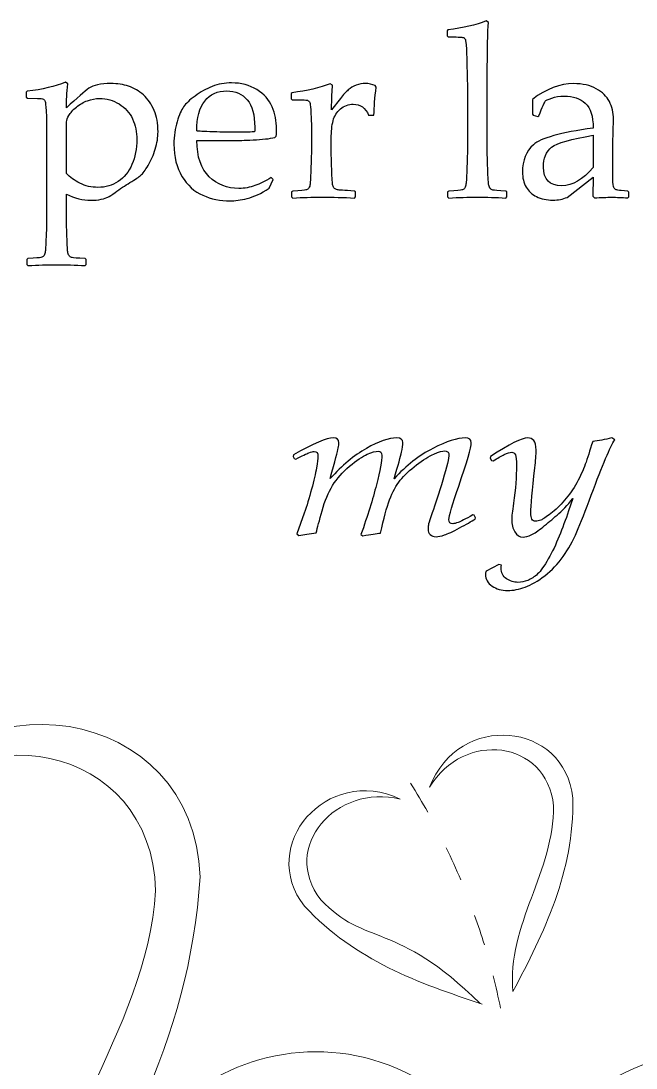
# Model space of a CAD drawing. Header units: millimetres. Extents: x -130 to 142, y -87 to 88.
# Drawn here: x -58.1 to -16.4, y 17.1 to 88.1 of the extents above; entities that cross this region are included whole.
import ezdxf

# ---------------------------------------------------------------- set-up
doc = ezdxf.new("R2010")
doc.units = ezdxf.units.MM
doc.header["$MEASUREMENT"] = 0
doc.layers.add('21', color=7, linetype='Continuous')

msp = doc.modelspace()

# ---------------------------------------------------------------- linework, layer by layer
at = {"layer": '21', "color": 250}
for points, knots in [([(-26.5581, 88.0608), (-26.5581, 88.0608), (-26.4068, 87.9645), (-26.4068, 87.9645), (-26.4068, 87.9645), (-26.4646, 87.3455), (-26.4948, 86.1076), (-26.4948, 84.248), (-26.4948, 84.248), (-26.4948, 84.248), (-26.4948, 79.1946), (-26.4948, 79.1946), (-26.4948, 79.1946), (-26.4948, 79.0763), (-26.4838, 78.6967), (-26.4618, 78.0557), (-26.4618, 78.0557), (-26.4398, 77.412), (-26.4178, 77.0379), (-26.3931, 76.9306), (-26.3931, 76.9306), (-26.3683, 76.8233), (-26.3325, 76.7463), (-26.2858, 76.6968), (-26.2858, 76.6968), (-26.2363, 76.6473), (-26.1785, 76.617), (-26.107, 76.6033), (-26.107, 76.6033), (-26.0382, 76.5895), (-25.7466, 76.5675), (-25.2377, 76.5345), (-25.2377, 76.5345), (-25.2377, 76.5345), (-25.1634, 76.4712), (-25.1634, 76.4712), (-25.1634, 76.4712), (-25.1634, 76.4712), (-25.1634, 76.1329), (-25.1634, 76.1329), (-25.1634, 76.1329), (-25.1634, 76.1329), (-25.2294, 76.0613), (-25.2294, 76.0613), (-25.2294, 76.0613), (-25.9006, 76.1026), (-26.5471, 76.1246), (-27.1716, 76.1246), (-27.1716, 76.1246), (-27.7905, 76.1246), (-28.4342, 76.1026), (-29.1054, 76.0613), (-29.1054, 76.0613), (-29.1054, 76.0613), (-29.177, 76.1329), (-29.177, 76.1329), (-29.177, 76.1329), (-29.177, 76.1329), (-29.177, 76.4712), (-29.177, 76.4712), (-29.177, 76.4712), (-29.177, 76.4712), (-29.1054, 76.5345), (-29.1054, 76.5345), (-29.1054, 76.5345), (-28.5855, 76.5675), (-28.2912, 76.5923), (-28.2224, 76.6088), (-28.2224, 76.6088), (-28.1564, 76.6253), (-28.0959, 76.6583), (-28.0464, 76.7078), (-28.0464, 76.7078), (-27.9941, 76.7601), (-27.9611, 76.8371), (-27.9418, 76.9416), (-27.9418, 76.9416), (-27.9226, 77.0462), (-27.9006, 77.3928), (-27.8758, 77.9815), (-27.8758, 77.9815), (-27.851, 78.5702), (-27.84, 79.0158), (-27.84, 79.3156), (-27.84, 79.3156), (-27.84, 79.3156), (-27.84, 83.4915), (-27.84, 83.4915), (-27.84, 83.4915), (-27.84, 83.4915), (-27.873, 85.1998), (-27.873, 85.1998), (-27.873, 85.1998), (-27.8895, 85.7968), (-27.9061, 86.2094), (-27.9253, 86.4405), (-27.9253, 86.4405), (-27.9446, 86.6716), (-27.9693, 86.8091), (-28.0023, 86.8504), (-28.0023, 86.8504), (-28.0326, 86.8944), (-28.0904, 86.9274), (-28.1701, 86.9494), (-28.1701, 86.9494), (-28.2527, 86.9686), (-28.5773, 86.9797), (-29.1467, 86.9797), (-29.1467, 86.9797), (-29.1467, 86.9797), (-29.2182, 87.0539), (-29.2182, 87.0539), (-29.2182, 87.0539), (-29.2182, 87.0539), (-29.2182, 87.3923), (-29.2182, 87.3923), (-29.2182, 87.3923), (-29.2182, 87.3923), (-29.155, 87.4638), (-29.155, 87.4638), (-29.155, 87.4638), (-28.1289, 87.5821), (-27.2623, 87.7802), (-26.5581, 88.0608)], [0, 0, 0, 0, 0.03125, 0.03125, 0.03125, 0.03125, 0.0625, 0.0625, 0.0625, 0.0625, 0.09375, 0.09375, 0.09375, 0.09375, 0.125, 0.125, 0.125, 0.125, 0.15625, 0.15625, 0.15625, 0.15625, 0.1875, 0.1875, 0.1875, 0.1875, 0.21875, 0.21875, 0.21875, 0.21875, 0.25, 0.25, 0.25, 0.25, 0.28125, 0.28125, 0.28125, 0.28125, 0.3125, 0.3125, 0.3125, 0.3125, 0.34375, 0.34375, 0.34375, 0.34375, 0.375, 0.375, 0.375, 0.375, 0.40625, 0.40625, 0.40625, 0.40625, 0.4375, 0.4375, 0.4375, 0.4375, 0.46875, 0.46875, 0.46875, 0.46875, 0.5, 0.5, 0.5, 0.5, 0.53125, 0.53125, 0.53125, 0.53125, 0.5625, 0.5625, 0.5625, 0.5625, 0.59375, 0.59375, 0.59375, 0.59375, 0.625, 0.625, 0.625, 0.625, 0.65625, 0.65625, 0.65625, 0.65625, 0.6875, 0.6875, 0.6875, 0.6875, 0.71875, 0.71875, 0.71875, 0.71875, 0.75, 0.75, 0.75, 0.75, 0.78125, 0.78125, 0.78125, 0.78125, 0.8125, 0.8125, 0.8125, 0.8125, 0.84375, 0.84375, 0.84375, 0.84375, 0.875, 0.875, 0.875, 0.875, 0.90625, 0.90625, 0.90625, 0.90625, 0.9375, 0.9375, 0.9375, 0.9375, 1, 1, 1, 1]), ([(-55.0628, 83.9014), (-55.0628, 83.9014), (-54.9088, 83.8051), (-54.9088, 83.8051), (-54.9088, 83.8051), (-54.9638, 83.1917), (-54.9941, 82.6497), (-54.9996, 82.1766), (-54.9996, 82.1766), (-54.2678, 82.8423), (-53.7589, 83.2852), (-53.4701, 83.4998), (-53.4701, 83.4998), (-53.184, 83.7143), (-52.6888, 83.8216), (-51.9846, 83.8216), (-51.9846, 83.8216), (-51.5444, 83.8216), (-51.1428, 83.7611), (-50.7824, 83.6401), (-50.7824, 83.6401), (-50.4221, 83.519), (-50.0892, 83.321), (-49.7838, 83.0431), (-49.7838, 83.0431), (-49.4785, 82.768), (-49.2364, 82.4214), (-49.0576, 82.0033), (-49.0576, 82.0033), (-48.8816, 81.5879), (-48.7935, 81.1065), (-48.7935, 80.5563), (-48.7935, 80.5563), (-48.7935, 80.1712), (-48.854, 79.7778), (-48.9778, 79.3817), (-48.9778, 79.3817), (-49.1016, 78.9828), (-49.2639, 78.6142), (-49.4647, 78.2758), (-49.4647, 78.2758), (-49.6683, 77.9374), (-49.8279, 77.7146), (-49.9489, 77.6046), (-49.9489, 77.6046), (-50.0699, 77.4945), (-50.3175, 77.3295), (-50.6944, 77.1067), (-50.6944, 77.1067), (-51.0328, 76.9031), (-51.3684, 76.683), (-51.7012, 76.4465), (-51.7012, 76.4465), (-51.9323, 76.2814), (-52.0946, 76.1741), (-52.1854, 76.1246), (-52.1854, 76.1246), (-52.2762, 76.0751), (-52.4302, 76.0283), (-52.6448, 75.9788), (-52.6448, 75.9788), (-52.8594, 75.932), (-53.0877, 75.9073), (-53.3298, 75.9073), (-53.3298, 75.9073), (-53.8882, 75.9073), (-54.4439, 76.0503), (-54.9996, 76.3337), (-54.9996, 76.3337), (-54.9996, 76.3337), (-54.9996, 74.6171), (-54.9996, 74.6171), (-54.9996, 74.6171), (-54.9996, 74.4988), (-54.9886, 74.1192), (-54.9665, 73.4782), (-54.9665, 73.4782), (-54.9445, 72.8345), (-54.9225, 72.4604), (-54.8978, 72.3531), (-54.8978, 72.3531), (-54.873, 72.2458), (-54.8373, 72.1688), (-54.7877, 72.1193), (-54.7877, 72.1193), (-54.741, 72.0698), (-54.6804, 72.0395), (-54.6117, 72.0258), (-54.6117, 72.0258), (-54.5429, 72.012), (-54.2513, 71.99), (-53.7396, 71.957), (-53.7396, 71.957), (-53.7396, 71.957), (-53.6681, 71.8937), (-53.6681, 71.8937), (-53.6681, 71.8937), (-53.6681, 71.8937), (-53.6681, 71.5554), (-53.6681, 71.5554), (-53.6681, 71.5554), (-53.6681, 71.5554), (-53.7341, 71.4811), (-53.7341, 71.4811), (-53.7341, 71.4811), (-54.4054, 71.5251), (-55.0491, 71.5471), (-55.668, 71.5471), (-55.668, 71.5471), (-56.2842, 71.5471), (-56.9307, 71.5251), (-57.6019, 71.4811), (-57.6019, 71.4811), (-57.6019, 71.4811), (-57.6734, 71.5554), (-57.6734, 71.5554), (-57.6734, 71.5554), (-57.6734, 71.5554), (-57.6734, 71.8937), (-57.6734, 71.8937), (-57.6734, 71.8937), (-57.6734, 71.8937), (-57.6019, 71.957), (-57.6019, 71.957), (-57.6019, 71.957), (-57.0847, 71.99), (-56.7931, 72.0148), (-56.7244, 72.0313), (-56.7244, 72.0313), (-56.6528, 72.0478), (-56.5923, 72.0808), (-56.5428, 72.1303), (-56.5428, 72.1303), (-56.4905, 72.1826), (-56.4548, 72.2651), (-56.4383, 72.3779), (-56.4383, 72.3779), (-56.419, 72.4907), (-56.397, 72.851), (-56.3723, 73.4562), (-56.3723, 73.4562), (-56.3475, 74.0642), (-56.3365, 74.5208), (-56.3365, 74.8262), (-56.3365, 74.8262), (-56.3365, 74.8262), (-56.3365, 80.9992), (-56.3365, 80.9992), (-56.3365, 80.9992), (-56.3365, 81.2798), (-56.3475, 81.6044), (-56.3723, 81.973), (-56.3723, 81.973), (-56.397, 82.3389), (-56.4163, 82.5535), (-56.4328, 82.6112), (-56.4328, 82.6112), (-56.4493, 82.6717), (-56.4878, 82.7185), (-56.5511, 82.757), (-56.5511, 82.757), (-56.6116, 82.7955), (-56.7491, 82.8148), (-56.9637, 82.8148), (-56.9637, 82.8148), (-56.9637, 82.8148), (-57.6404, 82.823), (-57.6404, 82.823), (-57.6404, 82.823), (-57.6404, 82.823), (-57.7147, 82.8863), (-57.7147, 82.8863), (-57.7147, 82.8863), (-57.7147, 82.8863), (-57.7147, 83.2329), (-57.7147, 83.2329), (-57.7147, 83.2329), (-57.7147, 83.2329), (-57.6487, 83.2962), (-57.6487, 83.2962), (-57.6487, 83.2962), (-56.6226, 83.42), (-55.7616, 83.6236), (-55.0628, 83.9014)], [0, 0, 0, 0, 0.0212766, 0.0212766, 0.0212766, 0.0212766, 0.0425532, 0.0425532, 0.0425532, 0.0425532, 0.0638298, 0.0638298, 0.0638298, 0.0638298, 0.0851064, 0.0851064, 0.0851064, 0.0851064, 0.106383, 0.106383, 0.106383, 0.106383, 0.1276596, 0.1276596, 0.1276596, 0.1276596, 0.1489362, 0.1489362, 0.1489362, 0.1489362, 0.1702128, 0.1702128, 0.1702128, 0.1702128, 0.1914894, 0.1914894, 0.1914894, 0.1914894, 0.212766, 0.212766, 0.212766, 0.212766, 0.2340426, 0.2340426, 0.2340426, 0.2340426, 0.2553191, 0.2553191, 0.2553191, 0.2553191, 0.2765957, 0.2765957, 0.2765957, 0.2765957, 0.2978723, 0.2978723, 0.2978723, 0.2978723, 0.3191489, 0.3191489, 0.3191489, 0.3191489, 0.3404255, 0.3404255, 0.3404255, 0.3404255, 0.3617021, 0.3617021, 0.3617021, 0.3617021, 0.3829787, 0.3829787, 0.3829787, 0.3829787, 0.4042553, 0.4042553, 0.4042553, 0.4042553, 0.4255319, 0.4255319, 0.4255319, 0.4255319, 0.4468085, 0.4468085, 0.4468085, 0.4468085, 0.4680851, 0.4680851, 0.4680851, 0.4680851, 0.4893617, 0.4893617, 0.4893617, 0.4893617, 0.5106383, 0.5106383, 0.5106383, 0.5106383, 0.5319149, 0.5319149, 0.5319149, 0.5319149, 0.5531915, 0.5531915, 0.5531915, 0.5531915, 0.5744681, 0.5744681, 0.5744681, 0.5744681, 0.5957447, 0.5957447, 0.5957447, 0.5957447, 0.6170213, 0.6170213, 0.6170213, 0.6170213, 0.6382979, 0.6382979, 0.6382979, 0.6382979, 0.6595745, 0.6595745, 0.6595745, 0.6595745, 0.6808511, 0.6808511, 0.6808511, 0.6808511, 0.7021277, 0.7021277, 0.7021277, 0.7021277, 0.7234043, 0.7234043, 0.7234043, 0.7234043, 0.7446809, 0.7446809, 0.7446809, 0.7446809, 0.7659574, 0.7659574, 0.7659574, 0.7659574, 0.787234, 0.787234, 0.787234, 0.787234, 0.8085106, 0.8085106, 0.8085106, 0.8085106, 0.8297872, 0.8297872, 0.8297872, 0.8297872, 0.8510638, 0.8510638, 0.8510638, 0.8510638, 0.8723404, 0.8723404, 0.8723404, 0.8723404, 0.893617, 0.893617, 0.893617, 0.893617, 0.9148936, 0.9148936, 0.9148936, 0.9148936, 0.9361702, 0.9361702, 0.9361702, 0.9361702, 0.9574468, 0.9574468, 0.9574468, 0.9574468, 1, 1, 1, 1]), ([(-41.0003, 77.3102), (-41.0003, 77.3102), (-41.2589, 76.7298), (-41.2589, 76.7298), (-41.2589, 76.7298), (-41.8173, 76.3694), (-42.3152, 76.1356), (-42.7526, 76.0283), (-42.7526, 76.0283), (-43.1927, 75.921), (-43.5834, 75.866), (-43.9272, 75.866), (-43.9272, 75.866), (-44.5709, 75.866), (-45.1816, 75.9926), (-45.7593, 76.2456), (-45.7593, 76.2456), (-46.337, 76.4987), (-46.8074, 76.9251), (-47.1705, 77.5276), (-47.1705, 77.5276), (-47.5337, 78.13), (-47.7152, 78.8535), (-47.7152, 79.7035), (-47.7152, 79.7035), (-47.7152, 80.2675), (-47.6437, 80.7764), (-47.5034, 81.2303), (-47.5034, 81.2303), (-47.3659, 81.6842), (-47.2173, 82.0225), (-47.066, 82.2426), (-47.066, 82.2426), (-46.912, 82.4627), (-46.6534, 82.7075), (-46.2875, 82.9743), (-46.2875, 82.9743), (-45.9216, 83.2439), (-45.5365, 83.4585), (-45.1266, 83.6208), (-45.1266, 83.6208), (-44.7195, 83.7804), (-44.2793, 83.8629), (-43.8062, 83.8629), (-43.8062, 83.8629), (-43.1597, 83.8629), (-42.593, 83.7088), (-42.1006, 83.4062), (-42.1006, 83.4062), (-41.6082, 83.1036), (-41.2644, 82.7158), (-41.0663, 82.2426), (-41.0663, 82.2426), (-40.8655, 81.7694), (-40.7664, 81.266), (-40.7664, 80.7351), (-40.7664, 80.7351), (-40.7664, 80.5673), (-40.7747, 80.4078), (-40.7912, 80.2509), (-40.7912, 80.2509), (-40.7912, 80.2509), (-40.8792, 80.1629), (-40.8792, 80.1629), (-40.8792, 80.1629), (-41.2451, 80.0831), (-41.7375, 80.0281), (-42.3537, 80.0006), (-42.3537, 80.0006), (-42.9727, 79.9731), (-43.3798, 79.9621), (-43.5806, 79.9621), (-43.5806, 79.9621), (-43.5806, 79.9621), (-46.1665, 79.9621), (-46.1665, 79.9621), (-46.1665, 79.9621), (-46.1555, 78.848), (-45.8776, 78.0282), (-45.3274, 77.5028), (-45.3274, 77.5028), (-44.78, 76.9774), (-44.1088, 76.7133), (-43.3138, 76.7133), (-43.3138, 76.7133), (-42.9369, 76.7133), (-42.5765, 76.7766), (-42.2299, 76.9059), (-42.2299, 76.9059), (-41.8833, 77.0351), (-41.5174, 77.214), (-41.1296, 77.445), (-41.1296, 77.445), (-41.1296, 77.445), (-41.0003, 77.3102), (-41.0003, 77.3102)], [0, 0, 0, 0, 0.04, 0.04, 0.04, 0.04, 0.08, 0.08, 0.08, 0.08, 0.12, 0.12, 0.12, 0.12, 0.16, 0.16, 0.16, 0.16, 0.2, 0.2, 0.2, 0.2, 0.24, 0.24, 0.24, 0.24, 0.28, 0.28, 0.28, 0.28, 0.32, 0.32, 0.32, 0.32, 0.36, 0.36, 0.36, 0.36, 0.4, 0.4, 0.4, 0.4, 0.44, 0.44, 0.44, 0.44, 0.48, 0.48, 0.48, 0.48, 0.52, 0.52, 0.52, 0.52, 0.56, 0.56, 0.56, 0.56, 0.6, 0.6, 0.6, 0.6, 0.64, 0.64, 0.64, 0.64, 0.68, 0.68, 0.68, 0.68, 0.72, 0.72, 0.72, 0.72, 0.76, 0.76, 0.76, 0.76, 0.8, 0.8, 0.8, 0.8, 0.84, 0.84, 0.84, 0.84, 0.88, 0.88, 0.88, 0.88, 0.92, 0.92, 0.92, 0.92, 1, 1, 1, 1]), ([(-37.1242, 83.8051), (-37.1242, 83.8051), (-36.9702, 83.7006), (-36.9702, 83.7006), (-36.9702, 83.7006), (-37.0032, 83.3897), (-37.028, 82.8368), (-37.0445, 82.039), (-37.0445, 82.039), (-37.0445, 82.039), (-36.4393, 82.8065), (-36.4393, 82.8065), (-36.4393, 82.8065), (-36.2412, 83.0596), (-36.0651, 83.2522), (-35.9111, 83.3897), (-35.9111, 83.3897), (-35.757, 83.5273), (-35.5782, 83.6346), (-35.3747, 83.7088), (-35.3747, 83.7088), (-35.1711, 83.7831), (-34.962, 83.8216), (-34.7475, 83.8216), (-34.7475, 83.8216), (-34.5109, 83.8216), (-34.2881, 83.7721), (-34.079, 83.6758), (-34.079, 83.6758), (-34.079, 83.6758), (-34.0212, 83.563), (-34.0212, 83.563), (-34.0212, 83.563), (-34.1065, 82.8478), (-34.156, 82.2206), (-34.167, 81.6787), (-34.167, 81.6787), (-34.167, 81.6787), (-34.5301, 81.6787), (-34.5301, 81.6787), (-34.5301, 81.6787), (-34.7447, 82.1711), (-35.0913, 82.4187), (-35.57, 82.4187), (-35.57, 82.4187), (-35.9028, 82.4187), (-36.1917, 82.3141), (-36.4393, 82.0996), (-36.4393, 82.0996), (-36.6868, 81.8877), (-36.8519, 81.6236), (-36.9344, 81.3018), (-36.9344, 81.3018), (-37.017, 80.9827), (-37.061, 80.5783), (-37.061, 80.0886), (-37.061, 80.0886), (-37.061, 80.0886), (-37.061, 79.1946), (-37.061, 79.1946), (-37.061, 79.1946), (-37.061, 79.0351), (-37.05, 78.6389), (-37.028, 78.0117), (-37.028, 78.0117), (-37.0059, 77.3818), (-36.9839, 77.0186), (-36.9592, 76.9224), (-36.9592, 76.9224), (-36.9344, 76.8261), (-36.8959, 76.7546), (-36.8464, 76.7078), (-36.8464, 76.7078), (-36.7941, 76.6638), (-36.7281, 76.6335), (-36.6456, 76.617), (-36.6456, 76.617), (-36.5603, 76.6005), (-36.1779, 76.573), (-35.4957, 76.5345), (-35.4957, 76.5345), (-35.4957, 76.5345), (-35.4242, 76.4712), (-35.4242, 76.4712), (-35.4242, 76.4712), (-35.4242, 76.4712), (-35.4242, 76.1329), (-35.4242, 76.1329), (-35.4242, 76.1329), (-35.4242, 76.1329), (-35.4957, 76.0613), (-35.4957, 76.0613), (-35.4957, 76.0613), (-36.2109, 76.1026), (-36.9564, 76.1246), (-37.7377, 76.1246), (-37.7377, 76.1246), (-38.3539, 76.1246), (-39.0004, 76.1026), (-39.6716, 76.0613), (-39.6716, 76.0613), (-39.6716, 76.0613), (-39.7431, 76.1329), (-39.7431, 76.1329), (-39.7431, 76.1329), (-39.7431, 76.1329), (-39.7431, 76.4712), (-39.7431, 76.4712), (-39.7431, 76.4712), (-39.7431, 76.4712), (-39.6716, 76.5345), (-39.6716, 76.5345), (-39.6716, 76.5345), (-39.1489, 76.5675), (-38.8546, 76.5923), (-38.7885, 76.6088), (-38.7885, 76.6088), (-38.7225, 76.6253), (-38.662, 76.6583), (-38.6125, 76.7078), (-38.6125, 76.7078), (-38.5602, 76.7601), (-38.5244, 76.8371), (-38.5052, 76.9416), (-38.5052, 76.9416), (-38.4887, 77.0462), (-38.4667, 77.3928), (-38.4419, 77.9815), (-38.4419, 77.9815), (-38.4172, 78.5702), (-38.4062, 79.0158), (-38.4062, 79.3156), (-38.4062, 79.3156), (-38.4062, 79.3156), (-38.4062, 80.9029), (-38.4062, 80.9029), (-38.4062, 80.9029), (-38.4062, 81.1175), (-38.4172, 81.4118), (-38.4392, 81.7832), (-38.4392, 81.7832), (-38.4584, 82.1518), (-38.4777, 82.3801), (-38.4914, 82.4682), (-38.4914, 82.4682), (-38.5024, 82.5535), (-38.5465, 82.6167), (-38.6152, 82.658), (-38.6152, 82.658), (-38.684, 82.6965), (-38.8243, 82.7185), (-39.0334, 82.7185), (-39.0334, 82.7185), (-39.0334, 82.7185), (-39.7101, 82.724), (-39.7101, 82.724), (-39.7101, 82.724), (-39.7101, 82.724), (-39.7844, 82.79), (-39.7844, 82.79), (-39.7844, 82.79), (-39.7844, 82.79), (-39.7844, 83.1366), (-39.7844, 83.1366), (-39.7844, 83.1366), (-39.7844, 83.1366), (-39.7183, 83.1999), (-39.7183, 83.1999), (-39.7183, 83.1999), (-38.6923, 83.3237), (-37.8285, 83.5245), (-37.1242, 83.8051)], [0, 0, 0, 0, 0.0227273, 0.0227273, 0.0227273, 0.0227273, 0.0454545, 0.0454545, 0.0454545, 0.0454545, 0.0681818, 0.0681818, 0.0681818, 0.0681818, 0.0909091, 0.0909091, 0.0909091, 0.0909091, 0.1136364, 0.1136364, 0.1136364, 0.1136364, 0.1363636, 0.1363636, 0.1363636, 0.1363636, 0.1590909, 0.1590909, 0.1590909, 0.1590909, 0.1818182, 0.1818182, 0.1818182, 0.1818182, 0.2045455, 0.2045455, 0.2045455, 0.2045455, 0.2272727, 0.2272727, 0.2272727, 0.2272727, 0.25, 0.25, 0.25, 0.25, 0.2727273, 0.2727273, 0.2727273, 0.2727273, 0.2954545, 0.2954545, 0.2954545, 0.2954545, 0.3181818, 0.3181818, 0.3181818, 0.3181818, 0.3409091, 0.3409091, 0.3409091, 0.3409091, 0.3636364, 0.3636364, 0.3636364, 0.3636364, 0.3863636, 0.3863636, 0.3863636, 0.3863636, 0.4090909, 0.4090909, 0.4090909, 0.4090909, 0.4318182, 0.4318182, 0.4318182, 0.4318182, 0.4545455, 0.4545455, 0.4545455, 0.4545455, 0.4772727, 0.4772727, 0.4772727, 0.4772727, 0.5, 0.5, 0.5, 0.5, 0.5227273, 0.5227273, 0.5227273, 0.5227273, 0.5454545, 0.5454545, 0.5454545, 0.5454545, 0.5681818, 0.5681818, 0.5681818, 0.5681818, 0.5909091, 0.5909091, 0.5909091, 0.5909091, 0.6136364, 0.6136364, 0.6136364, 0.6136364, 0.6363636, 0.6363636, 0.6363636, 0.6363636, 0.6590909, 0.6590909, 0.6590909, 0.6590909, 0.6818182, 0.6818182, 0.6818182, 0.6818182, 0.7045455, 0.7045455, 0.7045455, 0.7045455, 0.7272727, 0.7272727, 0.7272727, 0.7272727, 0.75, 0.75, 0.75, 0.75, 0.7727273, 0.7727273, 0.7727273, 0.7727273, 0.7954545, 0.7954545, 0.7954545, 0.7954545, 0.8181818, 0.8181818, 0.8181818, 0.8181818, 0.8409091, 0.8409091, 0.8409091, 0.8409091, 0.8636364, 0.8636364, 0.8636364, 0.8636364, 0.8863636, 0.8863636, 0.8863636, 0.8863636, 0.9090909, 0.9090909, 0.9090909, 0.9090909, 0.9318182, 0.9318182, 0.9318182, 0.9318182, 0.9545455, 0.9545455, 0.9545455, 0.9545455, 1, 1, 1, 1]), ([(-23.0617, 81.5879), (-23.0617, 81.5879), (-23.3753, 81.6704), (-23.3753, 81.6704), (-23.3753, 81.6704), (-23.3753, 81.6704), (-23.4413, 81.7502), (-23.4413, 81.7502), (-23.4413, 81.7502), (-23.4413, 81.7502), (-23.4413, 82.7488), (-23.4413, 82.7488), (-23.4413, 82.7488), (-22.484, 83.4585), (-21.5542, 83.8134), (-20.6519, 83.8134), (-20.6519, 83.8134), (-20.033, 83.8134), (-19.5213, 83.6978), (-19.1114, 83.4668), (-19.1114, 83.4668), (-18.7043, 83.2357), (-18.4072, 82.9468), (-18.2256, 82.6002), (-18.2256, 82.6002), (-18.044, 82.2536), (-17.9505, 81.8492), (-17.9505, 81.3871), (-17.9505, 81.3871), (-17.9505, 81.3871), (-17.9918, 79.7668), (-17.9918, 79.7668), (-17.9918, 79.7668), (-17.9918, 79.7668), (-17.9918, 77.3653), (-17.9918, 77.3653), (-17.9918, 77.3653), (-17.9918, 77.0379), (-17.9698, 76.8398), (-17.923, 76.7683), (-17.923, 76.7683), (-17.879, 76.6995), (-17.8267, 76.6528), (-17.7662, 76.628), (-17.7662, 76.628), (-17.7084, 76.6033), (-17.5984, 76.584), (-17.4361, 76.5675), (-17.4361, 76.5675), (-17.4361, 76.5675), (-16.9767, 76.529), (-16.9767, 76.529), (-16.9767, 76.529), (-16.9767, 76.529), (-16.9134, 76.4547), (-16.9134, 76.4547), (-16.9134, 76.4547), (-16.9134, 76.4547), (-16.9134, 76.1329), (-16.9134, 76.1329), (-16.9134, 76.1329), (-16.9134, 76.1329), (-16.9767, 76.0668), (-16.9767, 76.0668), (-16.9767, 76.0668), (-17.3701, 76.0998), (-17.7332, 76.1163), (-18.0716, 76.1163), (-18.0716, 76.1163), (-18.3962, 76.1163), (-18.7813, 76.0998), (-19.2324, 76.0668), (-19.2324, 76.0668), (-19.2324, 76.0668), (-19.3535, 76.1824), (-19.3535, 76.1824), (-19.3535, 76.1824), (-19.3535, 76.1824), (-19.3232, 77.478), (-19.3232, 77.478), (-19.3232, 77.478), (-19.3232, 77.478), (-21.0783, 76.1081), (-21.0783, 76.1081), (-21.0783, 76.1081), (-21.3754, 75.9843), (-21.6972, 75.9238), (-22.0466, 75.9238), (-22.0466, 75.9238), (-22.4757, 75.9238), (-22.8444, 76.0008), (-23.1552, 76.1576), (-23.1552, 76.1576), (-23.4633, 76.3117), (-23.6999, 76.529), (-23.8622, 76.8096), (-23.8622, 76.8096), (-24.0273, 77.0902), (-24.1098, 77.4285), (-24.1098, 77.8247), (-24.1098, 77.8247), (-24.1098, 78.6142), (-23.8622, 79.2304), (-23.367, 79.676), (-23.367, 79.676), (-22.8719, 80.1189), (-21.5239, 80.4958), (-19.3232, 80.8066), (-19.3232, 80.8066), (-19.3232, 81.6016), (-19.4993, 82.1628), (-19.8541, 82.4874), (-19.8541, 82.4874), (-20.209, 82.812), (-20.6849, 82.9743), (-21.2791, 82.9743), (-21.2791, 82.9743), (-21.5927, 82.9743), (-21.8761, 82.9303), (-22.1319, 82.8368), (-22.1319, 82.8368), (-22.385, 82.746), (-22.5335, 82.6717), (-22.5693, 82.6167), (-22.5693, 82.6167), (-22.6078, 82.559), (-22.7536, 82.2316), (-23.0039, 81.6292), (-23.0039, 81.6292), (-23.0039, 81.6292), (-23.0617, 81.5879), (-23.0617, 81.5879)], [0, 0, 0, 0, 0.0294118, 0.0294118, 0.0294118, 0.0294118, 0.0588235, 0.0588235, 0.0588235, 0.0588235, 0.0882353, 0.0882353, 0.0882353, 0.0882353, 0.1176471, 0.1176471, 0.1176471, 0.1176471, 0.1470588, 0.1470588, 0.1470588, 0.1470588, 0.1764706, 0.1764706, 0.1764706, 0.1764706, 0.2058824, 0.2058824, 0.2058824, 0.2058824, 0.2352941, 0.2352941, 0.2352941, 0.2352941, 0.2647059, 0.2647059, 0.2647059, 0.2647059, 0.2941176, 0.2941176, 0.2941176, 0.2941176, 0.3235294, 0.3235294, 0.3235294, 0.3235294, 0.3529412, 0.3529412, 0.3529412, 0.3529412, 0.3823529, 0.3823529, 0.3823529, 0.3823529, 0.4117647, 0.4117647, 0.4117647, 0.4117647, 0.4411765, 0.4411765, 0.4411765, 0.4411765, 0.4705882, 0.4705882, 0.4705882, 0.4705882, 0.5, 0.5, 0.5, 0.5, 0.5294118, 0.5294118, 0.5294118, 0.5294118, 0.5588235, 0.5588235, 0.5588235, 0.5588235, 0.5882353, 0.5882353, 0.5882353, 0.5882353, 0.6176471, 0.6176471, 0.6176471, 0.6176471, 0.6470588, 0.6470588, 0.6470588, 0.6470588, 0.6764706, 0.6764706, 0.6764706, 0.6764706, 0.7058824, 0.7058824, 0.7058824, 0.7058824, 0.7352941, 0.7352941, 0.7352941, 0.7352941, 0.7647059, 0.7647059, 0.7647059, 0.7647059, 0.7941176, 0.7941176, 0.7941176, 0.7941176, 0.8235294, 0.8235294, 0.8235294, 0.8235294, 0.8529412, 0.8529412, 0.8529412, 0.8529412, 0.8823529, 0.8823529, 0.8823529, 0.8823529, 0.9117647, 0.9117647, 0.9117647, 0.9117647, 0.9411765, 0.9411765, 0.9411765, 0.9411765, 1, 1, 1, 1]), ([(-46.1665, 80.6058), (-46.0702, 80.5893), (-45.6988, 80.5701), (-45.0496, 80.548), (-45.0496, 80.548), (-44.4031, 80.5288), (-43.9245, 80.5178), (-43.6109, 80.5178), (-43.6109, 80.5178), (-42.8654, 80.5178), (-42.4115, 80.5315), (-42.2492, 80.5563), (-42.2492, 80.5563), (-42.2437, 80.6856), (-42.2409, 80.7846), (-42.2409, 80.8561), (-42.2409, 80.8561), (-42.2409, 81.6897), (-42.4115, 82.3086), (-42.7498, 82.713), (-42.7498, 82.713), (-43.0882, 83.1174), (-43.5504, 83.321), (-44.1363, 83.321), (-44.1363, 83.321), (-44.7745, 83.321), (-45.2724, 83.0926), (-45.63, 82.636), (-45.63, 82.636), (-45.9877, 82.1793), (-46.1665, 81.5026), (-46.1665, 80.6058)], [0, 0, 0, 0, 0.1111111, 0.1111111, 0.1111111, 0.1111111, 0.2222222, 0.2222222, 0.2222222, 0.2222222, 0.3333333, 0.3333333, 0.3333333, 0.3333333, 0.4444444, 0.4444444, 0.4444444, 0.4444444, 0.5555556, 0.5555556, 0.5555556, 0.5555556, 0.6666667, 0.6666667, 0.6666667, 0.6666667, 0.7777778, 0.7777778, 0.7777778, 0.7777778, 1, 1, 1, 1]), ([(-54.9996, 77.7201), (-54.752, 77.467), (-54.4439, 77.2497), (-54.0808, 77.0627), (-54.0808, 77.0627), (-53.7149, 76.8783), (-53.3105, 76.7848), (-52.8704, 76.7848), (-52.8704, 76.7848), (-52.3504, 76.7848), (-51.8883, 76.9169), (-51.4894, 77.1809), (-51.4894, 77.1809), (-51.0878, 77.445), (-50.7769, 77.8302), (-50.5569, 78.3363), (-50.5569, 78.3363), (-50.3368, 78.8452), (-50.2267, 79.4064), (-50.2267, 80.0254), (-50.2267, 80.0254), (-50.2267, 80.526), (-50.3258, 80.9909), (-50.5211, 81.4201), (-50.5211, 81.4201), (-50.7164, 81.8492), (-51.0218, 82.1876), (-51.4316, 82.4352), (-51.4316, 82.4352), (-51.8443, 82.6827), (-52.2789, 82.8065), (-52.7411, 82.8065), (-52.7411, 82.8065), (-53.0272, 82.8065), (-53.3022, 82.757), (-53.5718, 82.658), (-53.5718, 82.658), (-53.8414, 82.5562), (-54.0918, 82.4104), (-54.3256, 82.2178), (-54.3256, 82.2178), (-54.5594, 82.0253), (-54.7272, 81.841), (-54.829, 81.6649), (-54.829, 81.6649), (-54.9308, 81.4916), (-54.9858, 81.3458), (-54.9913, 81.2303), (-54.9913, 81.2303), (-54.9968, 81.1147), (-54.9996, 80.9882), (-54.9996, 80.8479), (-54.9996, 80.8479), (-54.9996, 80.8479), (-54.9996, 77.7201), (-54.9996, 77.7201)], [0, 0, 0, 0, 0.0666667, 0.0666667, 0.0666667, 0.0666667, 0.1333333, 0.1333333, 0.1333333, 0.1333333, 0.2, 0.2, 0.2, 0.2, 0.2666667, 0.2666667, 0.2666667, 0.2666667, 0.3333333, 0.3333333, 0.3333333, 0.3333333, 0.4, 0.4, 0.4, 0.4, 0.4666667, 0.4666667, 0.4666667, 0.4666667, 0.5333333, 0.5333333, 0.5333333, 0.5333333, 0.6, 0.6, 0.6, 0.6, 0.6666667, 0.6666667, 0.6666667, 0.6666667, 0.7333333, 0.7333333, 0.7333333, 0.7333333, 0.8, 0.8, 0.8, 0.8, 0.8666667, 0.8666667, 0.8666667, 0.8666667, 1, 1, 1, 1]), ([(-19.3232, 80.3142), (-20.8252, 80.0639), (-21.7633, 79.7915), (-22.1346, 79.5027), (-22.1346, 79.5027), (-22.506, 79.2111), (-22.6903, 78.7627), (-22.6903, 78.1548), (-22.6903, 78.1548), (-22.6903, 77.3185), (-22.2749, 76.8976), (-21.4414, 76.8976), (-21.4414, 76.8976), (-20.7262, 76.8976), (-20.0192, 77.313), (-19.3232, 78.1383), (-19.3232, 78.1383), (-19.3232, 78.1383), (-19.3232, 80.3142), (-19.3232, 80.3142)], [0, 0, 0, 0, 0.1666667, 0.1666667, 0.1666667, 0.1666667, 0.3333333, 0.3333333, 0.3333333, 0.3333333, 0.5, 0.5, 0.5, 0.5, 0.6666667, 0.6666667, 0.6666667, 0.6666667, 1, 1, 1, 1]), ([(-39.2619, 53.1936), (-39.2619, 53.1936), (-39.3913, 53.3085), (-39.3913, 53.3085), (-39.3913, 53.3085), (-39.3913, 53.3085), (-38.8917, 54.7103), (-38.8917, 54.7103), (-38.8917, 54.7103), (-38.7212, 55.2021), (-38.5566, 55.7421), (-38.3978, 56.3281), (-38.3978, 56.3281), (-38.2391, 56.9141), (-38.1274, 57.3967), (-38.0627, 57.7759), (-38.0627, 57.7759), (-37.9952, 58.155), (-37.9628, 58.4124), (-37.9628, 58.548), (-37.9628, 58.548), (-37.9628, 58.7801), (-38.0451, 58.8973), (-38.2126, 58.8973), (-38.2126, 58.8973), (-38.2921, 58.8973), (-38.4125, 58.8651), (-38.5713, 58.8031), (-38.5713, 58.8031), (-38.7271, 58.741), (-39.0239, 58.5986), (-39.4619, 58.3779), (-39.4619, 58.3779), (-39.4619, 58.3779), (-39.5647, 58.4055), (-39.5647, 58.4055), (-39.5647, 58.4055), (-39.5647, 58.4055), (-39.65, 58.5526), (-39.65, 58.5526), (-39.65, 58.5526), (-39.65, 58.5526), (-39.6265, 58.6537), (-39.6265, 58.6537), (-39.6265, 58.6537), (-38.2656, 59.4304), (-37.3632, 59.8188), (-36.9223, 59.8188), (-36.9223, 59.8188), (-36.6696, 59.8188), (-36.5432, 59.7062), (-36.5432, 59.4833), (-36.5432, 59.4833), (-36.5432, 59.3983), (-36.5578, 59.2719), (-36.5902, 59.1087), (-36.5902, 59.1087), (-36.6225, 58.9456), (-36.8018, 58.2653), (-37.1281, 57.0658), (-37.1281, 57.0658), (-36.3345, 57.9459), (-35.5202, 58.6215), (-34.6826, 59.0949), (-34.6826, 59.0949), (-33.8449, 59.5683), (-33.16, 59.805), (-32.6339, 59.805), (-32.6339, 59.805), (-32.3518, 59.805), (-32.2107, 59.7039), (-32.2107, 59.504), (-32.2107, 59.504), (-32.2107, 59.3155), (-32.2401, 59.0926), (-32.2959, 58.8352), (-32.2959, 58.8352), (-32.3547, 58.5802), (-32.5252, 57.9827), (-32.8044, 57.0451), (-32.8044, 57.0451), (-31.9843, 57.939), (-31.1084, 58.6238), (-30.1738, 59.0995), (-30.1738, 59.0995), (-29.2421, 59.5752), (-28.5161, 59.8119), (-27.9987, 59.8119), (-27.9987, 59.8119), (-27.7195, 59.8119), (-27.5784, 59.6993), (-27.5784, 59.4764), (-27.5784, 59.4764), (-27.5784, 59.1708), (-27.8635, 58.1941), (-28.4308, 56.5464), (-28.4308, 56.5464), (-28.8658, 55.2963), (-29.0863, 54.5357), (-29.0863, 54.2714), (-29.0863, 54.2714), (-29.0863, 54.0875), (-29.001, 53.9956), (-28.8365, 53.9956), (-28.8365, 53.9956), (-28.7423, 53.9956), (-28.6189, 54.0255), (-28.4602, 54.0829), (-28.4602, 54.0829), (-28.3044, 54.1427), (-27.9722, 54.3128), (-27.4667, 54.5954), (-27.4667, 54.5954), (-27.4667, 54.5954), (-27.3814, 54.5678), (-27.3814, 54.5678), (-27.3814, 54.5678), (-27.3814, 54.5678), (-27.2845, 54.4001), (-27.2845, 54.4001), (-27.2845, 54.4001), (-27.2845, 54.4001), (-27.311, 54.3128), (-27.311, 54.3128), (-27.311, 54.3128), (-27.5696, 54.1496), (-27.9253, 53.9497), (-28.375, 53.7107), (-28.375, 53.7107), (-28.8247, 53.4694), (-29.1656, 53.3108), (-29.3949, 53.2327), (-29.3949, 53.2327), (-29.6241, 53.1523), (-29.8152, 53.1132), (-29.9622, 53.1132), (-29.9622, 53.1132), (-30.1297, 53.1132), (-30.262, 53.1614), (-30.3589, 53.258), (-30.3589, 53.258), (-30.456, 53.3545), (-30.5059, 53.4786), (-30.5059, 53.6325), (-30.5059, 53.6325), (-30.5059, 53.7635), (-30.4941, 53.8807), (-30.4678, 53.9864), (-30.4678, 53.9864), (-30.4413, 54.0921), (-30.3589, 54.338), (-30.2208, 54.7287), (-30.2208, 54.7287), (-30.0151, 55.3032), (-29.777, 56.0455), (-29.5036, 56.9509), (-29.5036, 56.9509), (-29.2303, 57.8586), (-29.0951, 58.44), (-29.0951, 58.6951), (-29.0951, 58.6951), (-29.0951, 58.7755), (-29.1216, 58.8352), (-29.1803, 58.8743), (-29.1803, 58.8743), (-29.2362, 58.9111), (-29.3008, 58.9318), (-29.3684, 58.9318), (-29.3684, 58.9318), (-29.5183, 58.9318), (-29.7652, 58.8582), (-30.1062, 58.7158), (-30.1062, 58.7158), (-30.4472, 58.571), (-30.841, 58.3274), (-31.2907, 57.9804), (-31.2907, 57.9804), (-31.7375, 57.6357), (-32.102, 57.2887), (-32.3871, 56.9371), (-32.3871, 56.9371), (-32.6722, 56.5878), (-32.9102, 56.1512), (-33.1072, 55.6249), (-33.1072, 55.6249), (-33.3011, 55.101), (-33.5069, 54.3449), (-33.7274, 53.3637), (-33.7274, 53.3637), (-33.9919, 53.3315), (-34.3887, 53.2695), (-34.9237, 53.1752), (-34.9237, 53.1752), (-34.9237, 53.1752), (-35.053, 53.2557), (-35.053, 53.2557), (-35.053, 53.2557), (-34.6003, 54.5288), (-34.2476, 55.6548), (-34.0007, 56.6314), (-34.0007, 56.6314), (-33.7567, 57.6081), (-33.6333, 58.2699), (-33.6333, 58.6215), (-33.6333, 58.6215), (-33.6333, 58.8146), (-33.7156, 58.9111), (-33.8802, 58.9111), (-33.8802, 58.9111), (-34.0477, 58.9111), (-34.2947, 58.8398), (-34.6209, 58.6974), (-34.6209, 58.6974), (-34.95, 58.5572), (-35.3499, 58.286), (-35.823, 57.8862), (-35.823, 57.8862), (-36.2962, 57.4886), (-36.6784, 57.052), (-36.9694, 56.5809), (-36.9694, 56.5809), (-37.2574, 56.1098), (-37.4955, 55.5422), (-37.6777, 54.8781), (-37.6777, 54.8781), (-37.8629, 54.2139), (-37.9952, 53.713), (-38.0745, 53.3775), (-38.0745, 53.3775), (-38.5242, 53.3223), (-38.9181, 53.2626), (-39.2619, 53.1936)], [0, 0, 0, 0, 0.0169492, 0.0169492, 0.0169492, 0.0169492, 0.0338983, 0.0338983, 0.0338983, 0.0338983, 0.0508475, 0.0508475, 0.0508475, 0.0508475, 0.0677966, 0.0677966, 0.0677966, 0.0677966, 0.0847458, 0.0847458, 0.0847458, 0.0847458, 0.1016949, 0.1016949, 0.1016949, 0.1016949, 0.1186441, 0.1186441, 0.1186441, 0.1186441, 0.1355932, 0.1355932, 0.1355932, 0.1355932, 0.1525424, 0.1525424, 0.1525424, 0.1525424, 0.1694915, 0.1694915, 0.1694915, 0.1694915, 0.1864407, 0.1864407, 0.1864407, 0.1864407, 0.2033898, 0.2033898, 0.2033898, 0.2033898, 0.220339, 0.220339, 0.220339, 0.220339, 0.2372881, 0.2372881, 0.2372881, 0.2372881, 0.2542373, 0.2542373, 0.2542373, 0.2542373, 0.2711864, 0.2711864, 0.2711864, 0.2711864, 0.2881356, 0.2881356, 0.2881356, 0.2881356, 0.3050847, 0.3050847, 0.3050847, 0.3050847, 0.3220339, 0.3220339, 0.3220339, 0.3220339, 0.3389831, 0.3389831, 0.3389831, 0.3389831, 0.3559322, 0.3559322, 0.3559322, 0.3559322, 0.3728814, 0.3728814, 0.3728814, 0.3728814, 0.3898305, 0.3898305, 0.3898305, 0.3898305, 0.4067797, 0.4067797, 0.4067797, 0.4067797, 0.4237288, 0.4237288, 0.4237288, 0.4237288, 0.440678, 0.440678, 0.440678, 0.440678, 0.4576271, 0.4576271, 0.4576271, 0.4576271, 0.4745763, 0.4745763, 0.4745763, 0.4745763, 0.4915254, 0.4915254, 0.4915254, 0.4915254, 0.5084746, 0.5084746, 0.5084746, 0.5084746, 0.5254237, 0.5254237, 0.5254237, 0.5254237, 0.5423729, 0.5423729, 0.5423729, 0.5423729, 0.559322, 0.559322, 0.559322, 0.559322, 0.5762712, 0.5762712, 0.5762712, 0.5762712, 0.5932203, 0.5932203, 0.5932203, 0.5932203, 0.6101695, 0.6101695, 0.6101695, 0.6101695, 0.6271186, 0.6271186, 0.6271186, 0.6271186, 0.6440678, 0.6440678, 0.6440678, 0.6440678, 0.6610169, 0.6610169, 0.6610169, 0.6610169, 0.6779661, 0.6779661, 0.6779661, 0.6779661, 0.6949153, 0.6949153, 0.6949153, 0.6949153, 0.7118644, 0.7118644, 0.7118644, 0.7118644, 0.7288136, 0.7288136, 0.7288136, 0.7288136, 0.7457627, 0.7457627, 0.7457627, 0.7457627, 0.7627119, 0.7627119, 0.7627119, 0.7627119, 0.779661, 0.779661, 0.779661, 0.779661, 0.7966102, 0.7966102, 0.7966102, 0.7966102, 0.8135593, 0.8135593, 0.8135593, 0.8135593, 0.8305085, 0.8305085, 0.8305085, 0.8305085, 0.8474576, 0.8474576, 0.8474576, 0.8474576, 0.8644068, 0.8644068, 0.8644068, 0.8644068, 0.8813559, 0.8813559, 0.8813559, 0.8813559, 0.8983051, 0.8983051, 0.8983051, 0.8983051, 0.9152542, 0.9152542, 0.9152542, 0.9152542, 0.9322034, 0.9322034, 0.9322034, 0.9322034, 0.9491525, 0.9491525, 0.9491525, 0.9491525, 0.9661017, 0.9661017, 0.9661017, 0.9661017, 1, 1, 1, 1]), ([(-26.5703, 50.7853), (-26.5703, 50.7853), (-25.7179, 51.2357), (-25.7179, 51.2357), (-25.7179, 51.2357), (-25.7179, 51.2357), (-25.5386, 51.1874), (-25.5386, 51.1874), (-25.5386, 51.1874), (-25.5474, 51.1162), (-25.5533, 51.0542), (-25.5533, 50.999), (-25.5533, 50.999), (-25.5533, 50.6773), (-25.4328, 50.4337), (-25.1918, 50.2682), (-25.1918, 50.2682), (-24.9507, 50.1051), (-24.6921, 50.0247), (-24.4188, 50.0224), (-24.4188, 50.0224), (-24.1983, 50.0247), (-23.9779, 50.0683), (-23.7515, 50.1556), (-23.7515, 50.1556), (-23.5252, 50.243), (-23.3018, 50.3877), (-23.0873, 50.59), (-23.0873, 50.59), (-22.8727, 50.7922), (-22.6288, 51.13), (-22.3613, 51.6057), (-22.3613, 51.6057), (-22.0909, 52.0814), (-21.8439, 52.5938), (-21.6236, 53.1431), (-21.6236, 53.1431), (-21.4031, 53.6946), (-21.1886, 54.2668), (-20.9828, 54.8643), (-20.9828, 54.8643), (-20.9828, 54.8643), (-20.6888, 55.7053), (-20.6888, 55.7053), (-20.6888, 55.7053), (-21.0797, 55.2389), (-21.4384, 54.8643), (-21.7646, 54.5816), (-21.7646, 54.5816), (-22.0939, 54.299), (-22.4141, 54.0301), (-22.7316, 53.7727), (-22.7316, 53.7727), (-23.0461, 53.5176), (-23.3077, 53.3407), (-23.5135, 53.2419), (-23.5135, 53.2419), (-23.7193, 53.1431), (-23.9044, 53.0925), (-24.066, 53.0925), (-24.066, 53.0925), (-24.3071, 53.0925), (-24.4951, 53.2097), (-24.6333, 53.4395), (-24.6333, 53.4395), (-24.7714, 53.6716), (-24.8391, 53.9566), (-24.8391, 54.299), (-24.8391, 54.299), (-24.8391, 54.4736), (-24.8008, 54.8321), (-24.7186, 55.3767), (-24.7186, 55.3767), (-24.5805, 56.358), (-24.5128, 57.2106), (-24.5128, 57.9344), (-24.5128, 57.9344), (-24.5128, 58.3067), (-24.5363, 58.5503), (-24.5863, 58.6652), (-24.5863, 58.6652), (-24.6333, 58.7801), (-24.7186, 58.8375), (-24.8391, 58.8375), (-24.8391, 58.8375), (-24.9713, 58.8375), (-25.1389, 58.7847), (-25.3388, 58.6813), (-25.3388, 58.6813), (-25.5415, 58.5779), (-25.7915, 58.4354), (-26.097, 58.2516), (-26.097, 58.2516), (-26.097, 58.2516), (-26.2088, 58.2768), (-26.2088, 58.2768), (-26.2088, 58.2768), (-26.2088, 58.2768), (-26.3028, 58.44), (-26.3028, 58.44), (-26.3028, 58.44), (-26.3028, 58.44), (-26.2763, 58.5411), (-26.2763, 58.5411), (-26.2763, 58.5411), (-24.9978, 59.3845), (-24.1543, 59.805), (-23.7456, 59.805), (-23.7456, 59.805), (-23.5753, 59.805), (-23.437, 59.7476), (-23.3371, 59.6304), (-23.3371, 59.6304), (-23.2372, 59.5132), (-23.1872, 59.2949), (-23.1872, 58.9708), (-23.1872, 58.9708), (-23.1872, 58.6652), (-23.2166, 58.2653), (-23.2725, 57.7736), (-23.2725, 57.7736), (-23.4517, 56.2477), (-23.54, 55.2274), (-23.54, 54.7172), (-23.54, 54.7172), (-23.54, 54.5357), (-23.5164, 54.4001), (-23.4664, 54.3059), (-23.4664, 54.3059), (-23.4165, 54.2116), (-23.3312, 54.1634), (-23.2048, 54.1634), (-23.2048, 54.1634), (-23.1167, 54.1634), (-23.0049, 54.191), (-22.8639, 54.2438), (-22.8639, 54.2438), (-22.7228, 54.299), (-22.4965, 54.4437), (-22.1879, 54.6827), (-22.1879, 54.6827), (-21.8763, 54.9194), (-21.5677, 55.2205), (-21.259, 55.5813), (-21.259, 55.5813), (-20.9475, 55.942), (-20.6712, 56.3419), (-20.4273, 56.7762), (-20.4273, 56.7762), (-20.1832, 57.2106), (-19.9923, 57.6265), (-19.8541, 58.0217), (-19.8541, 58.0217), (-19.716, 58.417), (-19.5484, 58.9318), (-19.3544, 59.5637), (-19.3544, 59.5637), (-18.9635, 59.6074), (-18.5315, 59.6947), (-18.0553, 59.8188), (-18.0553, 59.8188), (-18.0553, 59.8188), (-17.8642, 59.6855), (-17.8642, 59.6855), (-17.8642, 59.6855), (-18.1522, 59.2351), (-18.6814, 57.985), (-19.4484, 55.9352), (-19.4484, 55.9352), (-19.8394, 54.8804), (-20.1657, 54.0485), (-20.4273, 53.4395), (-20.4273, 53.4395), (-20.6888, 52.8328), (-20.9975, 52.2767), (-21.3532, 51.778), (-21.3532, 51.778), (-21.7087, 51.2771), (-22.1202, 50.8427), (-22.5935, 50.4751), (-22.5935, 50.4751), (-23.0638, 50.1074), (-23.5076, 49.8477), (-23.922, 49.696), (-23.922, 49.696), (-24.3394, 49.5467), (-24.7362, 49.4708), (-25.1154, 49.4708), (-25.1154, 49.4708), (-25.5239, 49.4708), (-25.8737, 49.5719), (-26.1706, 49.7719), (-26.1706, 49.7719), (-26.4645, 49.9718), (-26.6144, 50.2315), (-26.6144, 50.5555), (-26.6144, 50.5555), (-26.6144, 50.6221), (-26.5997, 50.7003), (-26.5703, 50.7853)], [0, 0, 0, 0, 0.0196078, 0.0196078, 0.0196078, 0.0196078, 0.0392157, 0.0392157, 0.0392157, 0.0392157, 0.0588235, 0.0588235, 0.0588235, 0.0588235, 0.0784314, 0.0784314, 0.0784314, 0.0784314, 0.0980392, 0.0980392, 0.0980392, 0.0980392, 0.1176471, 0.1176471, 0.1176471, 0.1176471, 0.1372549, 0.1372549, 0.1372549, 0.1372549, 0.1568627, 0.1568627, 0.1568627, 0.1568627, 0.1764706, 0.1764706, 0.1764706, 0.1764706, 0.1960784, 0.1960784, 0.1960784, 0.1960784, 0.2156863, 0.2156863, 0.2156863, 0.2156863, 0.2352941, 0.2352941, 0.2352941, 0.2352941, 0.254902, 0.254902, 0.254902, 0.254902, 0.2745098, 0.2745098, 0.2745098, 0.2745098, 0.2941176, 0.2941176, 0.2941176, 0.2941176, 0.3137255, 0.3137255, 0.3137255, 0.3137255, 0.3333333, 0.3333333, 0.3333333, 0.3333333, 0.3529412, 0.3529412, 0.3529412, 0.3529412, 0.372549, 0.372549, 0.372549, 0.372549, 0.3921569, 0.3921569, 0.3921569, 0.3921569, 0.4117647, 0.4117647, 0.4117647, 0.4117647, 0.4313725, 0.4313725, 0.4313725, 0.4313725, 0.4509804, 0.4509804, 0.4509804, 0.4509804, 0.4705882, 0.4705882, 0.4705882, 0.4705882, 0.4901961, 0.4901961, 0.4901961, 0.4901961, 0.5098039, 0.5098039, 0.5098039, 0.5098039, 0.5294118, 0.5294118, 0.5294118, 0.5294118, 0.5490196, 0.5490196, 0.5490196, 0.5490196, 0.5686275, 0.5686275, 0.5686275, 0.5686275, 0.5882353, 0.5882353, 0.5882353, 0.5882353, 0.6078431, 0.6078431, 0.6078431, 0.6078431, 0.627451, 0.627451, 0.627451, 0.627451, 0.6470588, 0.6470588, 0.6470588, 0.6470588, 0.6666667, 0.6666667, 0.6666667, 0.6666667, 0.6862745, 0.6862745, 0.6862745, 0.6862745, 0.7058824, 0.7058824, 0.7058824, 0.7058824, 0.7254902, 0.7254902, 0.7254902, 0.7254902, 0.745098, 0.745098, 0.745098, 0.745098, 0.7647059, 0.7647059, 0.7647059, 0.7647059, 0.7843137, 0.7843137, 0.7843137, 0.7843137, 0.8039216, 0.8039216, 0.8039216, 0.8039216, 0.8235294, 0.8235294, 0.8235294, 0.8235294, 0.8431373, 0.8431373, 0.8431373, 0.8431373, 0.8627451, 0.8627451, 0.8627451, 0.8627451, 0.8823529, 0.8823529, 0.8823529, 0.8823529, 0.9019608, 0.9019608, 0.9019608, 0.9019608, 0.9215686, 0.9215686, 0.9215686, 0.9215686, 0.9411765, 0.9411765, 0.9411765, 0.9411765, 0.9607843, 0.9607843, 0.9607843, 0.9607843, 1, 1, 1, 1])]:
    msp.add_open_spline(points, degree=3, knots=knots, dxfattribs=at)
at = {"layer": '21', "color": 1, "lineweight": 9}
for points in [[(-67.4101, 33.3634), (-62.1417, 44.4611), (-46.2661, 41.7235), (-45.9471, 30.0767), (-45.9471, 30.0767), (-46.6391, 18.8189), (-51.8429, 10.1664), (-57.2227, 1.6055)], [(-67.4102, 33.3634), (-61.6338, 41.5302), (-49.2301, 39.2179), (-48.9536, 29.121), (-48.9536, 29.121), (-49.5534, 19.3612), (-57.3595, 11.7252), (-57.2227, 1.6055)], [(-30.4005, 36.1408), (-28.4267, 41.2829), (-21.2357, 40.6047), (-20.6928, 35.4091), (-20.6928, 35.4091), (-20.6153, 30.3527), (-22.6442, 26.3059), (-24.755, 22.294)], [(-30.4005, 36.1408), (-28.099, 39.9902), (-22.4746, 39.3828), (-22.004, 34.8786), (-22.004, 34.8786), (-21.9367, 30.495), (-25.1639, 26.8131), (-24.755, 22.294)], [(-32.3883, 35.339), (-37.3776, 37.6721), (-42.0852, 32.1939), (-38.8709, 28.076), (-38.8709, 28.076), (-35.4182, 24.3811), (-31.1491, 22.8749), (-26.8454, 21.4507)], [(-32.3883, 35.339), (-36.727, 36.3841), (-40.5497, 32.0912), (-37.7632, 28.5212), (-37.7632, 28.5212), (-34.7699, 25.318), (-32.7097, 27.1321), (-26.9838, 21.4965)], [(-27.4536, 13.3959), (-37.5232, 24.206), (-54.73, 15.3031), (-50.8669, 1.8347), (-50.8669, 1.8347), (-45.9859, -10.8208), (-36.8783, -18.8511), (-27.6021, -26.7125)], [(-21.7046, 13.3959), (-11.635, 24.206), (5.5718, 15.3031), (1.7086, 1.8347), (1.7086, 1.8347), (-3.1723, -10.8208), (-12.2799, -18.8511), (-21.5561, -26.7125)], [(-21.7046, 13.3959), (-12.1169, 20.6615), (1.2639, 13.5068), (-2.0852, 1.8306), (-2.0852, 1.8306), (-6.3166, -9.1408), (-18.0385, -15.061), (-21.5561, -26.7125)], [(-27.4536, 13.3959), (-37.1973, 20.3494), (-51.0137, 13.5068), (-47.6646, 1.8306), (-47.6646, 1.8306), (-43.4331, -9.1408), (-36.4883, -6.6956), (-27.9004, -26.4595)]]:
    msp.add_open_spline(points, degree=3, knots=[0, 0, 0, 0, 0.3333333, 0.3333333, 0.3333333, 0.3333333, 1, 1, 1, 1], dxfattribs=at)
for points in [[(-31.685, 36.4211), (-31.279, 35.7613), (-30.8936, 35.1021), (-30.5281, 34.4435)], [(-29.2763, 32.0332), (-28.9245, 31.3069), (-28.5959, 30.5814), (-28.2893, 29.8564)], [(-27.3488, 27.447), (-27.1109, 26.7829), (-26.8906, 26.1194), (-26.687, 25.4565)], [(-26.1, 23.37), (-25.9113, 22.6332), (-25.7424, 21.8969), (-25.5919, 21.1613)]]:
    msp.add_open_spline(points, degree=3, dxfattribs=at)

doc.saveas('drawing.dxf')
